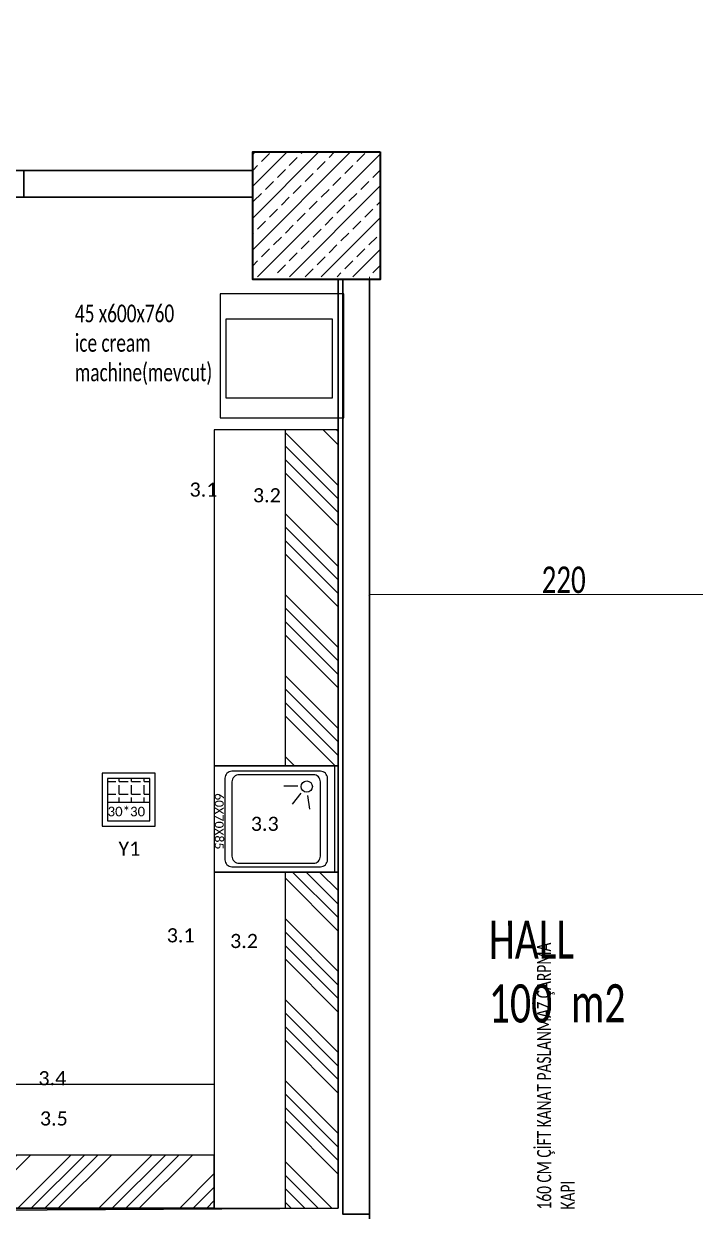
# Model space of a CAD drawing. Header units: millimetres. Extents: x -10496 to -5455, y -188 to 7293.
# Drawn here: x -7390 to -7011, y 4146 to 4817 of the extents above; entities that cross this region are included whole.
import ezdxf

# ---------------------------------------------------------------- set-up
doc = ezdxf.new("R2010")
doc.units = ezdxf.units.MM
for name, color, linetype, lineweight in [('00 KOLON TARARMA', 43, 'Continuous', 13), ('00 TEFRİŞ', 252, 'Continuous', 13), ('GJC_alçıpan', 6, 'Continuous', 20), ('GJC_duvar', 10, 'Continuous', 30), ('GJC_kolon', 87, 'Continuous', 35), ('GJC_ölçüler', 253, 'Continuous', 5)]:
    doc.layers.add(name, color=color, linetype=linetype, lineweight=lineweight)
for name, color, linetype in [('GJC ALAN', 2, 'Continuous'), ('GJC_paslanmaz', 134, 'Continuous'), ('GJC_yazı', 11, 'Continuous'), ('Kıtc-002 Çizgi', 7, 'Continuous'), ('Kıtc-006 Yazı 001', 1, 'Continuous'), ('Kıtc-008 Rakam', 1, 'Continuous'), ('Kıtc-028 Yer Izgarası', 252, 'Continuous')]:
    doc.layers.add(name, color=color, linetype=linetype)
doc.styles.get("Standard").update_dxf_attribs({"font": 'calibri.ttf', "height": 15})
doc.styles.add('Ölçü50', font='calibri.ttf', dxfattribs={"width": 0.7})
doc.dimstyles.new('olcu-10', dxfattribs={"dimtxt": 15, "dimasz": 1, "dimexe": 1.25, "dimexo": 0.625, "dimgap": 0.5, "dimtad": 1, "dimdec": 0, "dimzin": 9, "dimtxsty": 'Ölçü50', "dimblk": 'ARCHTICK', "dimcen": 2, "dimclrd": 256, "dimclre": 256, "dimclrt": 6, "dimazin": 2, "dimtfac": 1, "dimtdec": 0, "dimtix": 1, "dimtmove": 0, "dimatfit": 3, "dimldrblk": 'ARCHTICK', "dimfxl": 1, "dimlwd": -1, "dimarcsym": 0})

# ---------------------------------------------------------------- blocks, each defined once
blk = doc.blocks.new('rölöveteyit')
at = {"layer": '00 KOLON TARARMA'}
h = blk.add_hatch(dxfattribs=at)
h.set_pattern_fill('ANSI33', color=256, scale=2, angle=360, style=0)
h.set_pattern_definition([(45, (1742.308, -41769.38), (-8.980256, 8.980256), []), (45, (1751.288, -41769.38), (-8.980256, 8.980256), [6.35, -3.175])])
h.paths.add_polyline_path([(31913.04, -26985.18), (31841.05, -26985.17), (31841.05, -27055.68), (31892.04, -27055.68), (31907.04, -27055.68), (31907.04, -27057.18), (31913.04, -27057.18)])
at = {"layer": 'GJC_alçıpan'}
blk.add_lwpolyline([(31907.04, -26985.68), (31907.04, -26985.68)], close=True, dxfattribs=at)
at = {"layer": 'GJC_kolon'}
blk.add_lwpolyline([(31913.04, -26985.18), (31913.04, -27057.18), (31841.05, -27057.18), (31841.05, -26985.17)], close=True, dxfattribs=at)
blk = doc.blocks.new('A$C7E877AE3')
at = {"layer": 'Kıtc-002 Çizgi'}
for p, q in [((16.66, 52.76), (24.47, 53.87)), ((11.52, 47.29), (11.52, 39.4)), ((15.43, 48.95), (21.53, 43.94))]:
    blk.add_line(p, q, dxfattribs=at)
for points in [[(0, 68), (60, 68), (60, 70), (0, 70)], [(0, 0), (60, 0), (60, 70), (0, 70)]]:
    blk.add_lwpolyline(points, close=True, dxfattribs=at)
for points in [[(7, 6), (53, 6, 0.414214), (57, 10), (57, 60, 0.414214), (53, 64), (7, 64, 0.414214), (3, 60), (3, 10, 0.414214)], [(9, 10), (51, 10, 0.414214), (55, 14), (55, 56, 0.414214), (51, 60), (9, 60, 0.414214), (5, 56), (5, 14, 0.414214)]]:
    blk.add_lwpolyline(points, format="xyb", close=True, dxfattribs=at)
blk.add_circle((11.71, 52.26), 3.19, dxfattribs=at)
blk = doc.blocks.new('A$C29193548')
at = {"layer": 'Kıtc-002 Çizgi'}
blk.add_blockref('A$C7E877AE3', (0, 2.11), dxfattribs=at)
at = {"insert": (15.42, 7.42), "char_height": 5, "attachment_point": 1}
blk.add_mtext_dynamic_manual_height_columns('{\\fCalibri|b0|i0|c162|p34;\\C132;60X70X85}', width=57.5219, gutter_width=50, heights=[0], dxfattribs=at)
blk = doc.blocks.new('A$C1AAB3821')
at = {"layer": 'Kıtc-028 Yer Izgarası'}
for p, q in [((30, 30), (0, 30)), ((0, 30), (0, 0)), ((27, 27), (3, 27)), ((3, 27), (3, 3)), ((9.65, 25.24), (9.65, 27)), ((16.63, 25.24), (16.63, 27)), ((23.62, 25.24), (23.62, 27)), ((27, 3), (27, 27)), ((30, 0), (30, 30)), ((3, 25.24), (7.74, 25.24)), ((9.65, 25.24), (14.73, 25.24)), ((9.65, 18.25), (9.65, 23.33)), ((16.63, 25.24), (21.71, 25.24)), ((16.63, 18.25), (16.63, 23.33)), ((23.62, 25.24), (27, 25.24)), ((23.62, 18.25), (23.62, 23.33)), ((3, 18.25), (7.74, 18.25)), ((27, 13.5), (3, 13.5)), ((3, 13.5), (3, 3)), ((9.65, 18.25), (14.73, 18.25)), ((9.65, 13.5), (9.65, 16.35)), ((16.63, 18.25), (21.71, 18.25)), ((16.63, 13.5), (16.63, 16.35)), ((23.62, 18.25), (27, 18.25)), ((23.62, 13.5), (23.62, 16.35)), ((27, 3), (27, 13.5)), ((0, 0), (30, 0)), ((3, 3), (27, 3)), ((3, 3), (27, 3))]:
    blk.add_line(p, q, dxfattribs=at)
blk.add_text('30*30', height=5.4, dxfattribs=at).set_placement((3, 5.64))
blk = doc.blocks.new('*U65')
h = blk.add_hatch()
h.set_pattern_fill('ANSI34', color=253, scale=1.7)
h.paths.add_polyline_path([(190, -30), (190, 0), (0, 0), (0, -30)])
at = {"layer": 'Kıtc-002 Çizgi'}
blk.add_lwpolyline([(0, -30), (190, -30), (190, 0), (0, 0)], close=True, dxfattribs=at)
blk = doc.blocks.new('*U86')
h = blk.add_hatch()
h.set_pattern_fill('ANSI34', color=253, scale=1.7)
h.paths.add_polyline_path([(145.04, -30), (145.04, 0), (0, 0), (0, -30)])
at = {"layer": 'Kıtc-002 Çizgi'}
blk.add_lwpolyline([(0, -30), (145.04, -30), (145.04, 0), (0, 0)], close=True, dxfattribs=at)
blk = doc.blocks.new('_ArchTick')
at = {"layer": 'Kıtc-002 Çizgi', "color": 0, "const_width": 0.15}
blk.add_lwpolyline([(-0.5, -0.5), (0.5, 0.5)], dxfattribs=at)
blk = doc.blocks.new('*D147')
at = {"layer": 'Defpoints', "color": 0, "lineweight": 30, "transparency": 16777216}
for p in [(-18803.34, 4760.34), (-18583.69, 4760.34), (-18803.34, 4755.95)]:
    blk.add_point(p, dxfattribs=at)
at = {"layer": 'GJC_ölçüler', "lineweight": -2, "transparency": 16777216}
for p, q in [((-18803.34, 4759.72), (-18803.34, 4754.7)), ((-18583.69, 4759.72), (-18583.69, 4754.7))]:
    blk.add_line(p, q, dxfattribs=at)
at = {"layer": 'GJC_ölçüler', "transparency": 16777216}
blk.add_line((-18583.69, 4755.95), (-18803.34, 4755.95), dxfattribs=at)
at = {"layer": 'GJC_ölçüler', "transparency": 16777216, "rotation": 180}
blk.add_blockref('_ArchTick', (-18803.34, 4755.95), dxfattribs=at)
at = {"layer": 'GJC_ölçüler', "transparency": 16777216}
blk.add_blockref('_ArchTick', (-18583.69, 4755.95), dxfattribs=at)
at = {"layer": 'GJC_ölçüler', "color": 6, "lineweight": 30, "transparency": 16777216, "insert": (-18693.51, 4764.13), "char_height": 15, "attachment_point": 5, "style": 'Ölçü50'}
blk.add_mtext('220', dxfattribs=at)
blk = doc.blocks.new('new ytong')
at = {"layer": '00 TEFRİŞ', "color": 8}
for points in [[(-18998.79, 4995.56), (-18873.33, 4995.56)], [(-18803.34, 4405.56), (-18803.34, 4935.56)]]:
    blk.add_lwpolyline(points, dxfattribs=at)
at = {"layer": 'GJC_duvar'}
for points in [[(-18998.79, 4995.56), (-18998.79, 4980.56)], [(-18998.79, 4980.56), (-18869.33, 4980.56), (-18869.33, 4995.56), (-18998.79, 4995.56)], [(-18998.79, 4980.56), (-18873.33, 4980.56)]]:
    blk.add_lwpolyline(points, dxfattribs=at)
blk.add_lwpolyline([(-18803.34, 4934.06), (-18803.34, 4405.56), (-18818.34, 4405.56), (-18818.34, 4934.06)], close=True, dxfattribs=at)
at = {"layer": 'GJC_ölçüler', "color": 51, "lineweight": 30, "true_color": 0xf8f6b0}
dim = blk.add_linear_dim(base=(-18803.34, 4755.95), p1=(-18583.69, 4760.34), p2=(-18803.34, 4760.34), dimstyle='olcu-10', dxfattribs=at)
dim.commit()
dim.dimension.update_dxf_attribs({"geometry": '*D147', "text_midpoint": (-18693.51, 4764.13)})

msp = doc.modelspace()

# ---------------------------------------------------------------- texts
at = {"layer": 'Kıtc-006 Yazı 001', "lineweight": 0, "insert": (-7100.12, 4146.95), "char_height": 8, "attachment_point": 1, "rotation": 90.04064, "style": 'Ölçü50'}
msp.add_mtext_dynamic_manual_height_columns('\\pxt4;{\\fCalibri|b0|i0|c162|p34;\\C0;\\c16777215;160\\fCalibri|b0|i0|c0|p34; CM \\fCalibri|b0|i0|c162|p34;ÇİFT \\fCalibri|b0|i0|c0|p34;KANAT PASLANMAZ \\fCalibri|b0|i0|c162|p34;ÇARPMA\\fCalibri|b0|i0|c0|p34;\\PKAPI}', width=1064.5719, gutter_width=0.765, heights=[0], dxfattribs=at)

# ---------------------------------------------------------------- next in the draw order: block references
at = {"layer": 'GJC_ölçüler'}
msp.add_blockref('rölöveteyit', (-39101.92, 31729.97), dxfattribs=at)

# ---------------------------------------------------------------- next in the draw order: linework, layer by layer
for points in [[(-7282.6, 4397.72), (-7212.6, 4397.72), (-7212.6, 4587.72), (-7282.6, 4587.72)], [(-7282.6, 4147.72), (-7212.6, 4147.72), (-7212.6, 4337.72), (-7282.6, 4337.72)], [(-7427.64, 4217.72), (-7282.6, 4217.72), (-7282.6, 4147.72), (-7427.64, 4147.72)]]:
    msp.add_lwpolyline(points, close=True)
at = {"layer": 'GJC_paslanmaz'}
msp.add_lwpolyline([(-7279.35, 4594.56), (-7209.35, 4594.56), (-7209.35, 4664.56), (-7279.35, 4664.56)], close=True, dxfattribs=at)
msp.add_lwpolyline([(-7215.91, 4650.55), (-7215.91, 4605.55), (-7275.91, 4605.55), (-7275.91, 4650.55), (-7215.91, 4650.55)], dxfattribs=at)

# ---------------------------------------------------------------- next in the draw order: block references
at = {"rotation": 270}
for name, p in [('*U65', (-7212.6, 4587.72)), ('A$C29193548', (-7284.71, 4397.72)), ('*U65', (-7212.6, 4337.72))]:
    msp.add_blockref(name, p, dxfattribs=at)
msp.add_blockref('*U86', (-7427.64, 4177.72))
at = {"layer": 'Kıtc-028 Yer Izgarası'}
msp.add_blockref('A$C1AAB3821', (-7345.96, 4363.59), dxfattribs=at)

# ---------------------------------------------------------------- next in the draw order: texts
at = {"layer": 'GJC_yazı', "lineweight": 0, "insert": (-7361.44, 4658.5), "char_height": 10, "attachment_point": 1, "rotation": 0.04064, "style": 'Ölçü50'}
msp.add_mtext_dynamic_manual_height_columns('{\\fCalibri|b0|i0|c162|p34;45 x600x760}\\P{\\fCalibri|b0|i0|c162|p34;ice cream machine\\C2;(mevcut)}', width=79.4255, gutter_width=22.5, heights=[0], dxfattribs=at)
at = {"layer": 'Kıtc-008 Rakam', "color": 1}
for s, p in [('3.1', (-7296.61, 4549.92)), ('3.2', (-7260.79, 4546.72)), ('3.3', (-7261.97, 4360.99)), ('Y1', (-7336.82, 4346.96)), ('3.1', (-7309.51, 4297.96)), ('3.2', (-7273.7, 4294.75)), ('3.4', (-7382.06, 4217.17)), ('3.5', (-7381.22, 4194.42))]:
    msp.add_text(s, height=8, dxfattribs=at).set_placement(p)

# ---------------------------------------------------------------- next in the draw order: block references
at = {"layer": 'GJC_duvar', "color": 41, "true_color": 0xf4ee51}
msp.add_blockref('new ytong', (11608.46, -261.26), dxfattribs=at)

# ---------------------------------------------------------------- next in the draw order: linework, layer by layer
at = {"layer": 'GJC ALAN', "color": 40, "lineweight": 30, "true_color": 0xf8d731}
msp.add_lwpolyline([(-6925.23, 2968.98), (-7194.93, 2969.03), (-7194.88, 3843.53), (-7124.89, 3843.53), (-7124.89, 4059.56), (-7194.88, 4059.56), (-7194.88, 4672.8), (-7188.88, 4672.8), (-7188.88, 4744.8), (-7260.88, 4744.81), (-7260.88, 4734.3), (-7982.9, 4734.3), (-7982.89, 4744.3), (-8054.89, 4744.3), (-8054.89, 4734.3), (-8681.89, 4734.3), (-8681.89, 4744.3), (-8753.88, 4744.31), (-8753.88, 4954.39)], dxfattribs=at)
msp.add_lwpolyline([(-7260.88, 4719.3), (-7804.93, 4719.3), (-7804.93, 4144.3), (-7212.6, 4147.72), (-7212.6, 4672.8), (-7260.88, 4672.8)], close=True, dxfattribs=at)

# ---------------------------------------------------------------- next in the draw order: texts
at = {"layer": 'Kıtc-006 Yazı 001', "lineweight": 0, "insert": (-7127.42, 4310.26), "char_height": 21.6, "attachment_point": 1, "rotation": 0.04064, "style": 'Ölçü50'}
msp.add_mtext_dynamic_manual_height_columns('{\\fCalibri Light|b0|i0|c162|p34;HALL\\P100  m2}', width=159.9785, gutter_width=0.0788, heights=[116.09], dxfattribs=at)

doc.saveas('drawing.dxf')
